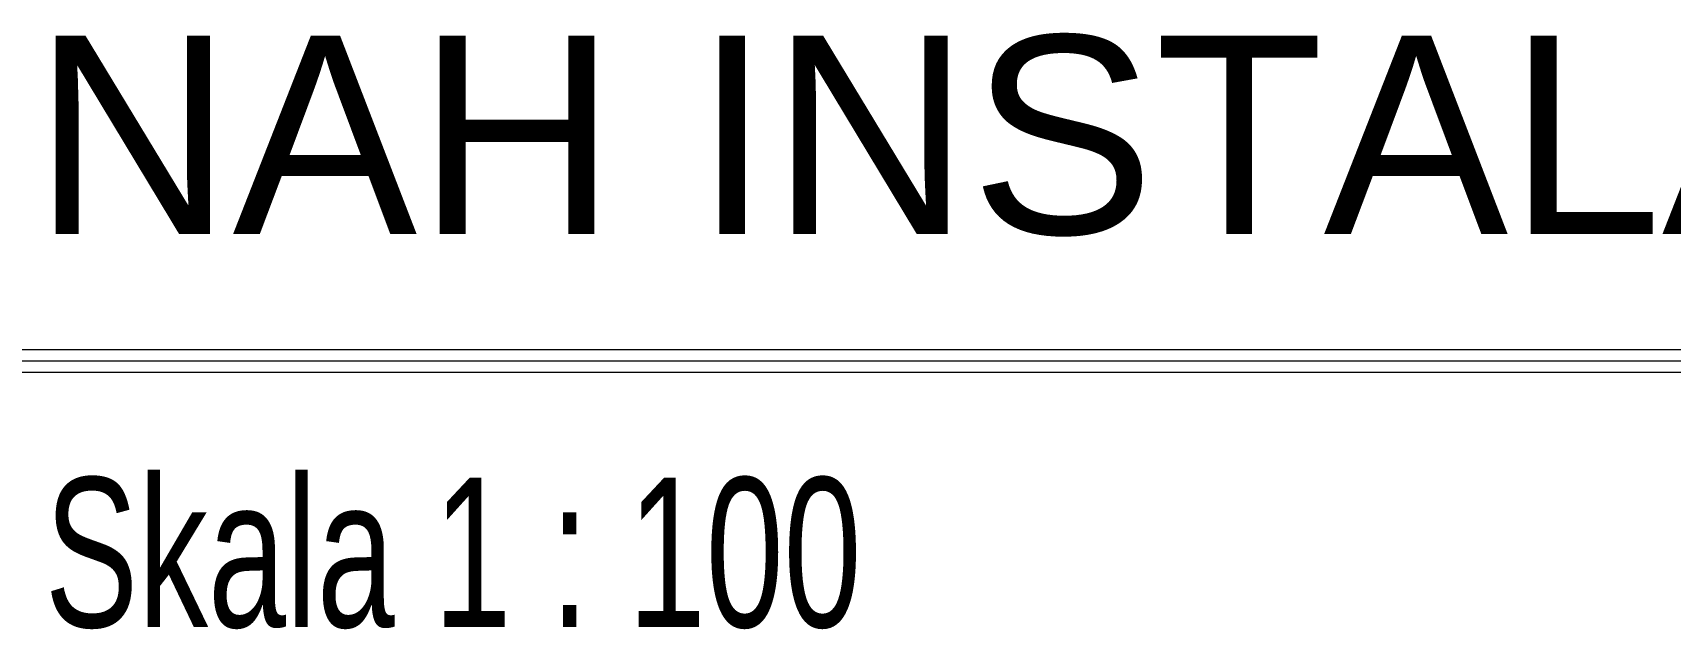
# Model space of a CAD drawing. Header units: centimetres. Extents: x 134057 to 145613, y 5028 to 39996.
# Drawn here: x 141242.8 to 141709.6, y 32799.4 to 32969.3 of the extents above; entities that cross this region are included whole.
import ezdxf

# ---------------------------------------------------------------- set-up
doc = ezdxf.new("R2010")
doc.units = ezdxf.units.CM
doc.layers.add('TEXT', color=3, linetype='Continuous', lineweight=20)
doc.styles.add('ROMANS', font='ROMANS.SHX', dxfattribs={"width": 0.7})
doc.styles.get("Standard").update_dxf_attribs({"font": 'arial.ttf'})

msp = doc.modelspace()

# ---------------------------------------------------------------- linework, layer by layer
at = {"layer": 'TEXT', "color": 2, "linetype": 'Continuous', "lineweight": 9}
for p, q in [((141177.915, 32879.06), (142319.521, 32879.06)), ((141177.915, 32872.599), (142319.521, 32872.599))]:
    msp.add_line(p, q, dxfattribs=at)
at = {"layer": 'TEXT', "color": 2, "linetype": 'Continuous', "lineweight": 15}
msp.add_line((141189.272, 32875.829), (142319.521, 32875.829), dxfattribs=at)

# ---------------------------------------------------------------- texts
at = {"layer": 'TEXT', "color": 2}
msp.add_text('DENAH INSTALASI AIR BERSIH', height=56.45376, dxfattribs=at).set_placement((141133.256, 32912.017))
at = {"layer": 'TEXT', "color": 2, "lineweight": 15, "insert": (141246.202, 32842.594), "char_height": 42.61057, "width": 20034.15854, "attachment_point": 1, "style": 'ROMANS'}
msp.add_mtext('\\pt3.96;{\\fColonna MT|b0|i0|c0|p82;Skala 1 : 100}', dxfattribs=at)

doc.saveas('drawing.dxf')
